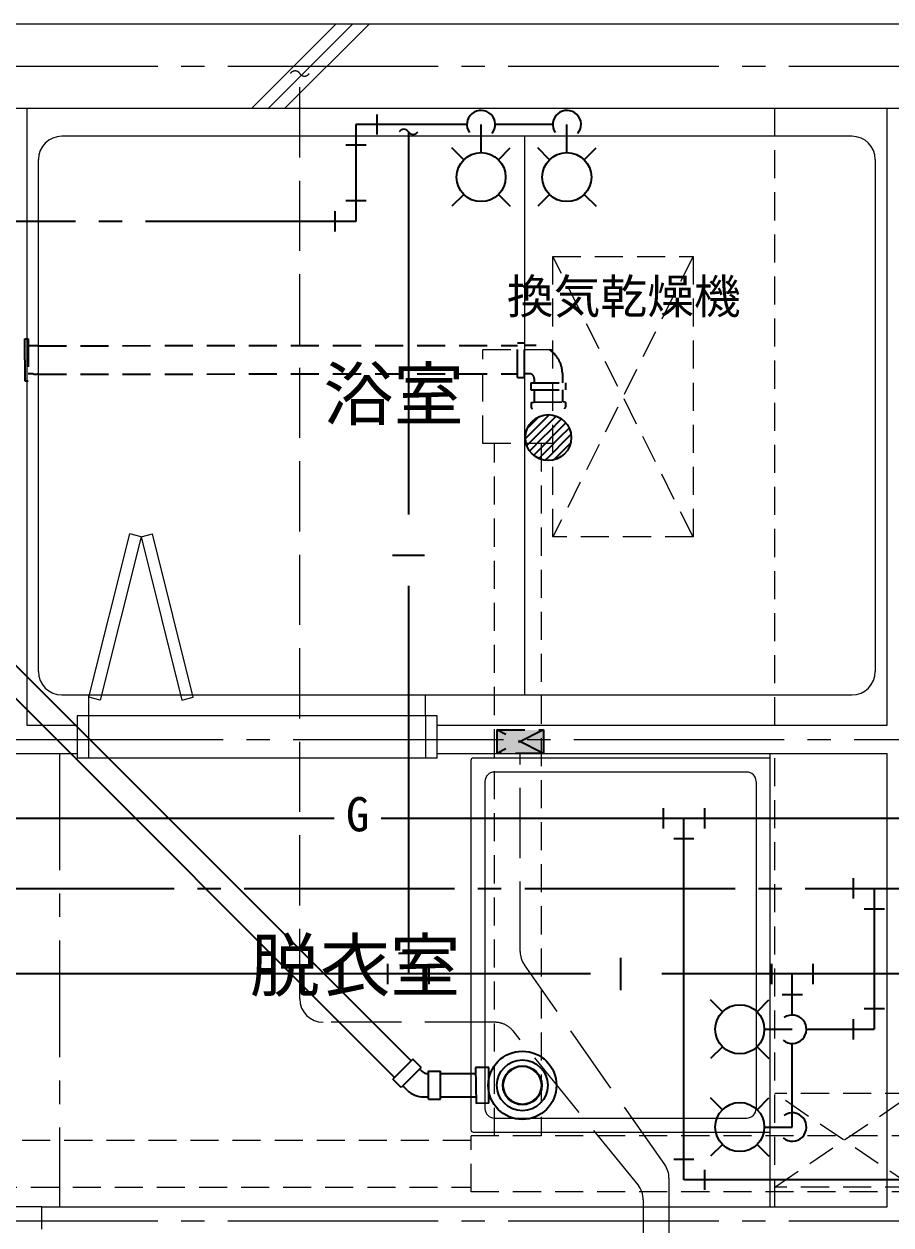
# Model space of a CAD drawing. Units: millimetres at full size, sheet at 1:50; details may follow other scales. Extents: x -9674 to 9699, y -6794 to 6791.
# Drawn here: x 22 to 1876, y 1109 to 3678 of the extents above; entities that cross this region are included whole.
import ezdxf
from ezdxf.enums import TextEntityAlignment as Align

# ---------------------------------------------------------------- set-up
doc = ezdxf.new("R2010")
doc.units = ezdxf.units.MM
doc.header["$LTSCALE"] = 50
for name, pattern in [('CHAIN1', [8, 5, -1, 1, -1]), ('CHAIN2', [12, 9, -1, 1, -1]), ('DASHED1', [1.8, 1.2, -0.6]), ('DASHED3', [4, 3, -1])]:
    doc.linetypes.add(name, pattern=pattern)
for name, color, linetype, lineweight in [('1-0_芯', 134, 'CHAIN2', 9), ('1-1_躯体', 134, 'Continuous', 9), ('1-2_間仕切', 134, 'Continuous', 9), ('1-3_建具', 134, 'Continuous', 9), ('1-5_設備', 134, 'Continuous', 9), ('1-7_その他', 134, 'DASHED1', 9), ('1-8_ハッチ', 134, 'Continuous', 9), ('1-C_梁', 134, 'DASHED1', 9), ('1-D_記号', 134, 'CHAIN1', 9), ('2-0_芯', 3, 'Continuous', 35), ('2-2', 5, 'DASHED3', 25), ('2-3_建具', 4, 'Continuous', 35), ('2-9_金物', 1, 'CHAIN2', 35), ('2-A_文字', 6, 'Continuous', 35), ('2-C', 2, 'DASHED1', 25)]:
    doc.layers.add(name, color=color, linetype=linetype, lineweight=lineweight)
doc.layers.add('1-A_文字', color=134, linetype='Continuous')
doc.styles.add('ＭＳ ゴシック', font='')
doc.styles.get('ＭＳ ゴシック').set_extended_font_data('MS Gothic')

msp = doc.modelspace()

# ---------------------------------------------------------------- linework, layer by layer
at = {"layer": '1-0_芯'}
for p, q in [((-8542.5, 3587.68), (8067.5, 3587.68)), ((-2.5, 2147.68), (1897.5, 2147.68)), ((-8542.5, 1117.68), (8067.5, 1117.68))]:
    msp.add_line(p, q, dxfattribs=at)
at = {"layer": '1-1_躯体'}
for p, q in [((5857.5, 3677.68), (-6742.5, 3677.68)), ((-6742.5, 3497.68), (5857.5, 3497.68))]:
    msp.add_line(p, q, dxfattribs=at)
at = {"layer": '1-2_間仕切'}
for p, q in [((27.5, 3497.68), (27.5, 2177.68)), ((1867.5, 2177.68), (1867.5, 3497.68)), ((27.5, 2177.68), (135.5, 2177.68)), ((905.5, 2177.68), (1867.5, 2177.68)), ((-32.5, 2117.68), (135.5, 2117.68)), ((905.5, 2117.68), (1867.5, 2117.68)), ((1867.5, 1147.68), (1867.5, 2117.68)), ((60, 1100.18), (60, 1147.68)), ((60, 1147.68), (1867.5, 1147.68))]:
    msp.add_line(p, q, dxfattribs=at)
at = {"layer": '1-3_建具'}
for p, q in [((272.07, 2580.87), (184.75, 2231.62)), ((272.07, 2580.87), (247.81, 2586.94)), ((272.07, 2580.87), (296.32, 2586.94)), ((272.07, 2580.87), (359.38, 2231.62)), ((184.75, 2231.62), (160.5, 2237.68)), ((359.38, 2231.62), (383.63, 2237.68)), ((135.5, 2197.68), (135.5, 2107.68)), ((160.5, 2197.68), (135.5, 2197.68)), ((160.5, 2107.68), (160.5, 2197.68)), ((880.5, 2197.68), (160.5, 2197.68)), ((880.5, 2197.68), (880.5, 2107.68)), ((905.5, 2197.68), (880.5, 2197.68)), ((905.5, 2107.68), (905.5, 2197.68)), ((160.5, 2107.68), (135.5, 2107.68)), ((880.5, 2107.68), (160.5, 2107.68)), ((905.5, 2107.68), (880.5, 2107.68)), ((60, 1147.68), (-715, 1147.68))]:
    msp.add_line(p, q, dxfattribs=at)
at = {"layer": '1-5_設備'}
for p, q in [((1792.5, 3437.68), (102.5, 3437.68)), ((1092.5, 2242.68), (1092.5, 3437.68)), ((52.5, 2292.68), (52.5, 3387.68)), ((1842.5, 3387.68), (1842.5, 2292.68)), ((160.5, 2237.68), (247.81, 2586.94)), ((383.63, 2237.68), (296.32, 2586.94)), ((102.5, 2242.68), (1792.5, 2242.68)), ((160.5, 2197.68), (160.5, 2242.68)), ((880.5, 2197.68), (880.5, 2242.68)), ((1617.5, 2107.68), (982.5, 2107.68)), ((1617.5, 1147.68), (1617.5, 2117.68)), ((977.5, 2102.68), (977.5, 1312.68)), ((1007.5, 2057.68), (1007.5, 1357.68)), ((1567.5, 2077.68), (1027.5, 2077.68)), ((1587.5, 2057.68), (1587.5, 1357.68)), ((1027.5, 1337.68), (1567.5, 1337.68)), ((982.5, 1307.68), (1617.5, 1307.68))]:
    msp.add_line(p, q, dxfattribs=at)
msp.add_circle((1087.5, 1407.68), 40, dxfattribs=at)
for centre, radius, start, end in [((102.5, 3387.68), 50, 90, 180), ((1792.5, 3387.68), 50, 0, 90), ((102.5, 2292.68), 50, 180, 270), ((1792.5, 2292.68), 50, 270, 0), ((982.5, 2102.68), 5, 90, 180), ((1027.5, 2057.68), 20, 90, 180), ((1567.5, 2057.68), 20, 0, 90), ((1027.5, 1357.68), 20, 180, 270), ((1567.5, 1357.68), 20, 270, 0), ((982.5, 1312.68), 5, 180, 270)]:
    msp.add_arc(centre, radius, start, end, dxfattribs=at)
at = {"layer": '1-7_その他'}
for p, q in [((1923.5, 1390.09), (1627.5, 1390.09)), ((1627.5, 1190.09), (1923.5, 1390.09)), ((1923.5, 1190.09), (1627.5, 1390.09)), ((1923.5, 1190.09), (1627.5, 1190.09))]:
    msp.add_line(p, q, dxfattribs=at)
at = {"layer": '1-8_ハッチ'}
for p, q in [((508.9, 3497.68), (688.9, 3677.68)), ((544.26, 3497.68), (724.26, 3677.68)), ((579.61, 3497.68), (759.61, 3677.68))]:
    msp.add_line(p, q, dxfattribs=at)
at = {"layer": '1-C_梁'}
for p, q in [((1627.5, 2177.68), (1627.5, 3497.68)), ((1627.5, 1147.68), (1627.5, 2117.68))]:
    msp.add_line(p, q, dxfattribs=at)
at = {"layer": '1-D_記号'}
msp.add_line((97.5, 2117.68), (97.5, 1147.68), dxfattribs=at)
at = {"layer": '2-0_芯', "linetype": 'DASHED1'}
for p, q in [((23.14, 2959.38), (23.17, 3004.38)), ((23.17, 3004.38), (30.43, 3004.37)), ((30.43, 3004.37), (30.37, 2914.37)), ((52.5, 2989.7), (30.42, 2989.69)), ((52.5, 2989.59), (1076.97, 2990.09)), ((1091.82, 2921.51), (1091.77, 2995.51)), ((1113.16, 2990.11), (1091.77, 2990.1)), ((40.98, 2929.16), (30.38, 2929.16)), ((52.5, 2928.78), (1077.01, 2929.57)), ((1102.73, 2929.59), (1091.81, 2929.58)), ((1173.18, 2930.14), (1173.19, 2909.96)), ((1077.02, 2921.51), (1091.84, 2921.52)), ((1105.94, 2909.92), (1105.95, 2895.09)), ((1112.74, 2919.6), (1112.75, 2909.92)), ((1105.94, 2895.12), (1179.94, 2895.17)), ((1112.78, 2895.12), (1112.8, 2868.29)), ((1173.22, 2895.16), (1173.23, 2869.36)), ((1106.56, 2868.04), (1112.25, 2868.7)), ((1106.56, 2868.04), (1106.68, 2857.04)), ((1112.25, 2868.7), (1173.85, 2869.37)), ((1179.56, 2868.83), (1173.85, 2869.37)), ((1179.56, 2868.83), (1179.68, 2857.83))]:
    msp.add_line(p, q, dxfattribs=at)
at = {"layer": '2-0_芯'}
for p, q in [((1123.55, 2837.98), (1098.14, 2812.53)), ((1190.58, 2781.27), (1154.94, 2745.58)), ((849.64, 1459.71), (-108.72, 2418.08)), ((814.29, 1424.36), (-144.08, 2382.73)), ((853.18, 1463.25), (810.75, 1420.82)), ((870.86, 1445.57), (828.43, 1403.15)), ((870.86, 1445.57), (853.18, 1463.25)), ((869.35, 1440.01), (867.32, 1442.04)), ((1016.16, 1446.04), (987.12, 1445.45)), ((987.12, 1445.45), (988.51, 1368.76)), ((1016.16, 1369.32), (1016.16, 1446.04)), ((828.43, 1403.15), (810.75, 1420.82)), ((887.03, 1432.68), (887.12, 1432.68)), ((912.12, 1377.68), (912.12, 1437.68)), ((912.12, 1432.68), (987.36, 1432.68)), ((841.32, 1397.33), (831.97, 1406.68)), ((876.67, 1382.68), (887.12, 1382.68)), ((887.12, 1377.68), (912.12, 1377.68)), ((912.12, 1382.68), (988.26, 1382.68)), ((1016.16, 1369.32), (988.51, 1368.76))]:
    msp.add_line(p, q, dxfattribs=at)
at = {"layer": '2-0_芯', "linetype": 'DASHED1'}
for points in [[(1077.02, 2921.51), (1076.97, 2995.51), (1091.79, 2995.52)], [(23.14, 2959.38), (23.11, 2914.38), (30.37, 2914.37)], [(1105.94, 2909.92), (1179.94, 2909.97), (1179.95, 2895.14)]]:
    msp.add_lwpolyline(points, dxfattribs=at)
at = {"layer": '2-0_芯'}
for points in [[(1145.16, 2841.92), (1143.07, 2839.83), (1096.31, 2793), (1094.23, 2790.92)], [(1159.9, 2838.99), (1143.08, 2822.15), (1113.98, 2793.01), (1097.18, 2776.18)], [(1171.5, 2832.92), (1143.1, 2804.48), (1131.66, 2793.03), (1103.26, 2764.59)], [(1180.6, 2824.34), (1149.34, 2793.04), (1143.11, 2786.8), (1111.85, 2755.5)], [(1187.52, 2813.58), (1167.02, 2793.05), (1143.12, 2769.12), (1122.62, 2748.6)], [(1191.51, 2799.89), (1184.69, 2793.06), (1143.13, 2751.44), (1136.32, 2744.62)], [(887.12, 1377.68), (887.12, 1437.68), (912.12, 1437.68)]]:
    msp.add_lwpolyline(points, dxfattribs=at)
for centre, radius in [((1143.1, 2793.03), 49.09), ((1087.5, 1407.68), 72.97), ((1087.5, 1407.68), 54.3), ((1087.5, 1407.68), 41.55)]:
    msp.add_circle(centre, radius, dxfattribs=at)
at = {"layer": '2-0_芯', "linetype": 'DASHED1'}
for centre, radius, start, end in [((1113.18, 2930.11), 60, 0.02797, 90.02797), ((45.67, 3009.02), 80, 266.63672, 274.89786), ((1102.74, 2919.59), 10, 0.0444, 90.0444), ((1104.72, 2853.55), 4, 0.62129, 60.62129), ((1181.71, 2854.39), 4, 120.62129, 180.62129)]:
    msp.add_arc(centre, radius, start, end, dxfattribs=at)
at = {"layer": '2-0_芯'}
for centre, radius in [((887.03, 1457.68), 25), ((876.67, 1432.68), 50)]:
    msp.add_arc(centre, radius, 225, 270, dxfattribs=at)
at = {"layer": '2-2'}
for p, q in [((611.52, 1592.49), (611.52, 3571.74)), ((1082.98, 1693.75), (1082.98, 2117.68)), ((1392.1, 1237.94), (1092.07, 1665.01)), ((1028.81, 1542.49), (661.52, 1542.49)), ((1335.05, 1194.56), (1067.63, 1524)), ((1401.19, 1209.2), (1401.19, 765.98)), ((1346.23, 1163.05), (1346.23, 916.46))]:
    msp.add_line(p, q, dxfattribs=at)
at = {"layer": '2-2', "color": 4, "linetype": 'DASHED1', "lineweight": 35}
for p, q in [((1132.98, 2117.68), (1032.98, 2167.68)), ((1132.98, 2167.68), (1032.98, 2117.68)), ((1032.98, 2167.68), (1032.98, 2117.68)), ((1032.98, 2167.68), (1132.98, 2167.68)), ((1132.98, 2167.68), (1132.98, 2117.68)), ((1132.98, 2117.68), (1032.98, 2117.68))]:
    msp.add_line(p, q, dxfattribs=at)
at = {"layer": '2-2'}
for centre, radius, start, end in [((601.52, 3565.68), 11.7, 31.23674, 148.76326), ((621.52, 3577.81), 11.7, 211.23674, 328.76326), ((1028.81, 1492.49), 50, 39.06847, 90)]:
    msp.add_arc(centre, radius, start, end, dxfattribs=at)
at = {"layer": '2-2', "linetype": 'Continuous'}
for centre, start, end in [((1132.98, 1693.75), 180, 215.08983), ((661.52, 1592.49), 180, 270), ((1351.19, 1209.2), 0, 35.08983), ((1296.23, 1163.05), 0, 39.06847)]:
    msp.add_arc(centre, 50, start, end, dxfattribs=at)
at = {"layer": '2-2', "color": 150}
msp.add_solid([(1132.98, 2167.68), (1032.98, 2167.68), (1132.98, 2117.68), (1032.98, 2117.68)], dxfattribs=at)
at = {"layer": '2-3_建具'}
for p, q in [((-431.85, 1978.85), (685.3, 1978.85)), ((785.3, 1978.85), (2164.08, 1978.85)), ((1388.72, 2000.45), (1388.72, 1957.25)), ((1433.02, 1205.6), (1433.02, 1978.85)), ((1477.31, 2000.45), (1477.31, 1957.25)), ((1454.62, 1934.55), (1411.42, 1934.55)), ((1411.42, 1249.89), (1454.62, 1249.89)), ((1477.31, 1227.2), (1477.31, 1184)), ((2074.31, 1205.6), (1433.02, 1205.6))]:
    msp.add_line(p, q, dxfattribs=at)
at = {"layer": '2-9_金物'}
for p, q in [((775.99, 3484.3), (775.99, 3441.1)), ((968.92, 3462.7), (731.69, 3462.7)), ((731.69, 3462.7), (731.69, 3255.59)), ((753.29, 3418.4), (710.09, 3418.4)), ((710.09, 3299.88), (753.29, 3299.88)), ((687.4, 3233.99), (687.4, 3277.19)), ((731.69, 3255.59), (-197.2, 3255.59)), ((1795.89, 1807.25), (1795.89, 1850.45)), ((-707.43, 1828.85), (2314.08, 1828.85)), ((1840.19, 1828.85), (1840.19, 1527.48)), ((1861.79, 1784.55), (1818.59, 1784.55)), ((1818.59, 1571.77), (1861.79, 1571.77)), ((1795.89, 1505.88), (1795.89, 1549.08)), ((1695.23, 1527.48), (1840.19, 1527.48))]:
    msp.add_line(p, q, dxfattribs=at)
at = {"layer": '2-9_金物', "linetype": 'Continuous'}
for p, q in [((999.26, 3402.86), (999.26, 3462.7)), ((962.1, 3387.47), (936.89, 3412.69)), ((1036.42, 3387.47), (1061.64, 3412.69)), ((962.1, 3313.15), (936.89, 3287.93)), ((1036.42, 3313.15), (1061.64, 3287.93)), ((1515.35, 1564.96), (1490.13, 1590.18)), ((1589.67, 1564.96), (1614.88, 1590.18)), ((1605.06, 1527.48), (1664.89, 1527.48)), ((1515.35, 1490.32), (1490.13, 1465.1)), ((1589.67, 1490.32), (1614.88, 1465.1))]:
    msp.add_line(p, q, dxfattribs=at)
for centre in [(999.26, 3350.31), (1552.51, 1527.48)]:
    msp.add_circle(centre, 52.55, dxfattribs=at)
for centre, start, end in [((999.26, 3462.7), 320.49, 214.849), ((1664.89, 1527.48), 230.49, 124.849)]:
    msp.add_arc(centre, 30.34, start, end, dxfattribs=at)
at = {"layer": '2-A_文字'}
for p, q in [((844.05, 3447.13), (844.05, 2628.67)), ((1152.39, 3462.7), (1029.6, 3462.7)), ((1182.73, 3402.86), (1182.73, 3462.7)), ((1145.57, 3387.47), (1120.35, 3412.69)), ((1219.89, 3387.47), (1245.11, 3412.69)), ((1145.57, 3313.15), (1120.35, 3287.93)), ((1219.89, 3313.15), (1245.11, 3287.93)), ((878.46, 2540.77), (809.63, 2540.77)), ((844.05, 2476.26), (844.05, 1645.83)), ((822.45, 1690.13), (865.65, 1690.13)), ((1298.14, 1611.42), (1298.14, 1680.25)), ((1233.64, 1645.83), (-607.43, 1645.83)), ((799.75, 1624.23), (799.75, 1667.43)), ((888.34, 1624.23), (888.34, 1667.43)), ((2208.97, 1645.83), (1386.05, 1645.83)), ((1620.6, 1667.43), (1620.6, 1624.23)), ((1664.89, 1557.82), (1664.89, 1645.83)), ((1709.19, 1667.43), (1709.19, 1624.23)), ((1686.49, 1601.54), (1643.29, 1601.54)), ((1664.89, 1318.41), (1664.89, 1497.14)), ((1515.35, 1355.57), (1490.13, 1380.79)), ((1589.67, 1355.57), (1614.88, 1380.79)), ((1605.06, 1318.41), (1664.89, 1318.41)), ((1515.35, 1281.25), (1490.13, 1256.03)), ((1589.67, 1281.25), (1614.88, 1256.03))]:
    msp.add_line(p, q, dxfattribs=at)
for centre in [(1182.73, 3350.31), (1552.51, 1318.41)]:
    msp.add_circle(centre, 52.55, dxfattribs=at)
for centre, radius, start, end in [((1182.73, 3462.7), 30.34, 320.49, 214.849), ((834.05, 3441.06), 11.7, 31.23674, 148.76326), ((854.05, 3453.19), 11.7, 211.23674, 328.76326), ((1664.89, 1318.41), 30.34, 230.49, 124.849)]:
    msp.add_arc(centre, radius, start, end, dxfattribs=at)
at = {"layer": '2-C'}
for p, q in [((1152.78, 2580.51), (1152.78, 3180.51)), ((1452.78, 2580.51), (1152.78, 3180.51)), ((1452.78, 3180.51), (1152.78, 2580.51)), ((1002.78, 2780.51), (1002.78, 2980.51)), ((1152.78, 2980.51), (1002.78, 2980.51)), ((1152.78, 2780.51), (1002.78, 2780.51)), ((1027.78, 1299.68), (1027.78, 2780.51)), ((1127.78, 2780.51), (1127.78, 1299.68)), ((1452.78, 2580.51), (1152.78, 2580.51)), ((977.78, 1289.68), (-324.04, 1289.68)), ((977.78, 1179.68), (977.78, 1299.68)), ((6347.5, 1299.68), (977.78, 1299.68)), ((-324.04, 1189.68), (977.78, 1189.68)), ((6347.5, 1179.68), (977.78, 1179.68))]:
    msp.add_line(p, q, dxfattribs=at)
msp.add_lwpolyline([(1152.78, 3180.51), (1452.78, 3180.51), (1452.78, 2580.51)], dxfattribs=at)

# ---------------------------------------------------------------- texts
at = {"layer": '1-A_文字', "style": 'ＭＳ ゴシック'}
for s, p in [('浴室', (662.1, 2798.08)), ('脱衣室', (504.78, 1576.05))]:
    msp.add_text(s, height=110, dxfattribs=at).set_placement(p, align=Align.BOTTOM_LEFT)
at = {"layer": '2-2', "color": 7, "style": 'ＭＳ ゴシック'}
msp.add_text('換気乾燥機', height=73.31, dxfattribs=at).set_placement((1054.49, 3036.43), align=Align.BOTTOM_LEFT)
at = {"layer": '2-3_建具', "color": 7, "style": 'ＭＳ ゴシック'}
msp.add_text('G', height=73.31, dxfattribs=at).set_placement((710.3, 1928.85), align=Align.BOTTOM_LEFT)

doc.saveas('drawing.dxf')
